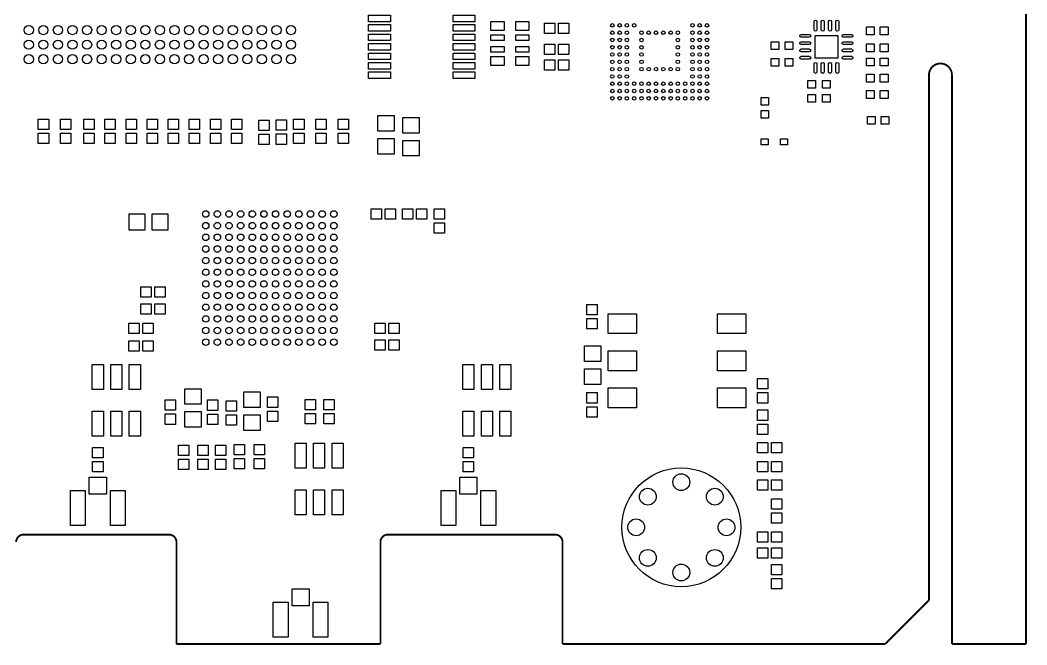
# Model space of a CAD drawing. Extents: x -186 to 234, y -83 to 214.
# Drawn here: x -2.6 to 66.5, y -9.3 to 33.5 of the extents above; entities that cross this region are included whole.
import ezdxf

# ---------------------------------------------------------------- set-up
doc = ezdxf.new("R2010")
doc.units = 0
doc.layers.add('BG_OUTLINE', color=253, linetype='CONTINUOUS')
doc.layers.add('PIN_PASTEMASK_TOP', color=85, linetype='CONTINUOUS')

msp = doc.modelspace()

# ---------------------------------------------------------------- linework, layer by layer
at = {"layer": 'BG_OUTLINE', "const_width": 0.127}
for points in [[(66.460395, 157.020311), (66.460395, -9.271)], [(59.805595, 29.761891), (59.805595, 27.221891)], [(61.380395, 29.761891), (61.380395, 27.221891)], [(59.805595, -6.271006), (59.805595, 27.221891)], [(61.380395, -9.271), (61.380395, 27.221891)], [(-2.33647, -1.771091), (7.647508, -1.771091)], [(22.663429, -1.771091), (34.147506, -1.771091)], [(8.155508, -2.279066), (8.155686, -9.271)], [(22.155683, -9.271), (22.155429, -2.279117)], [(34.655506, -2.279091), (34.655506, -9.271)], [(56.805398, -9.271), (59.805595, -6.271006)], [(8.155686, -9.271), (22.155683, -9.271)], [(34.655506, -9.271), (56.805398, -9.271)], [(66.460395, -9.271), (61.380395, -9.271)]]:
    msp.add_lwpolyline(points, dxfattribs=at)
for points in [[(59.805595, 29.761891, -1.000065), (61.380395, 29.761891)], [(-2.84447, -2.279117, -0.414233), (-2.33647, -1.771091)], [(7.647508, -1.771091, -0.414194), (8.155508, -2.279066)], [(22.155429, -2.279117, -0.414231), (22.663429, -1.771091)], [(34.147506, -1.771091, -0.414214), (34.655506, -2.279091)]]:
    msp.add_lwpolyline(points, format="xyb", dxfattribs=at)
at = {"layer": 'PIN_PASTEMASK_TOP'}
for points in [[(21.338032, 33.416748), (21.338032, 33.866836), (22.838131, 33.866836), (22.838131, 33.416748)], [(27.137817, 33.416748), (27.137817, 33.866836), (28.637916, 33.866836), (28.637916, 33.416748)], [(21.338032, 32.766559), (21.338032, 33.216647), (22.838131, 33.216647), (22.838131, 32.766559)], [(27.137817, 32.766559), (27.137817, 33.216647), (28.637916, 33.216647), (28.637916, 32.766559)], [(29.744035, 32.820356), (29.744035, 33.420253), (30.643932, 33.420253), (30.643932, 32.820356)], [(31.443854, 32.820356), (31.443854, 33.420253), (32.34375, 33.420253), (32.34375, 32.820356)], [(33.420787, 32.605497), (33.420787, 33.316697), (34.131987, 33.316697), (34.131987, 32.605497)], [(34.383497, 32.605497), (34.383497, 33.316697), (35.094697, 33.316697), (35.094697, 32.605497)], [(21.338032, 32.116547), (21.338032, 32.566635), (22.838131, 32.566635), (22.838131, 32.116547)], [(27.137817, 32.116547), (27.137817, 32.566635), (28.637916, 32.566635), (28.637916, 32.116547)], [(29.744035, 32.120408), (29.744035, 32.520407), (30.643932, 32.520407), (30.643932, 32.120408)], [(31.443854, 32.120408), (31.443854, 32.520407), (32.34375, 32.520407), (32.34375, 32.120408)], [(55.510684, 32.5247), (55.510684, 33.0581), (56.044084, 33.0581), (56.044084, 32.5247)], [(56.460695, 32.5247), (56.460695, 33.0581), (56.994095, 33.0581), (56.994095, 32.5247)], [(21.338032, 31.466561), (21.338032, 31.916649), (22.838131, 31.916649), (22.838131, 31.466561)], [(27.137817, 31.466561), (27.137817, 31.916649), (28.637916, 31.916649), (28.637916, 31.466561)], [(33.420787, 31.157697), (33.420787, 31.868897), (34.131987, 31.868897), (34.131987, 31.157697)], [(34.383497, 31.157697), (34.383497, 31.868897), (35.094697, 31.868897), (35.094697, 31.157697)], [(48.974781, 31.501105), (48.974781, 32.034505), (49.508181, 32.034505), (49.508181, 31.501105)], [(49.924792, 31.501105), (49.924792, 32.034505), (50.458192, 32.034505), (50.458192, 31.501105)], [(51.989533, 30.921249), (51.989533, 32.471157), (53.539441, 32.471157), (53.539441, 30.921249)], [(55.510684, 31.353506), (55.510684, 31.886906), (56.044084, 31.886906), (56.044084, 31.353506)], [(56.460695, 31.353506), (56.460695, 31.886906), (56.994095, 31.886906), (56.994095, 31.353506)], [(21.338032, 30.81655), (21.338032, 31.266638), (22.838131, 31.266638), (22.838131, 30.81655)], [(27.137817, 30.81655), (27.137817, 31.266638), (28.637916, 31.266638), (28.637916, 30.81655)], [(29.744035, 31.32041), (29.744035, 31.720409), (30.643932, 31.720409), (30.643932, 31.32041)], [(31.443854, 31.32041), (31.443854, 31.720409), (32.34375, 31.720409), (32.34375, 31.32041)], [(21.338032, 30.166564), (21.338032, 30.616652), (22.838131, 30.616652), (22.838131, 30.166564)], [(27.137817, 30.166564), (27.137817, 30.616652), (28.637916, 30.616652), (28.637916, 30.166564)], [(29.744035, 30.420564), (29.744035, 31.020461), (30.643932, 31.020461), (30.643932, 30.420564)], [(31.443854, 30.420564), (31.443854, 31.020461), (32.34375, 31.020461), (32.34375, 30.420564)], [(33.418983, 30.099), (33.418983, 30.8102), (34.130183, 30.8102), (34.130183, 30.099)], [(34.381694, 30.099), (34.381694, 30.8102), (35.092894, 30.8102), (35.092894, 30.099)], [(48.974781, 30.358105), (48.974781, 30.891505), (49.508181, 30.891505), (49.508181, 30.358105)], [(49.924792, 30.358105), (49.924792, 30.891505), (50.458192, 30.891505), (50.458192, 30.358105)], [(56.044084, 30.921706), (56.044084, 30.388306), (55.510684, 30.388306), (55.510684, 30.921706)], [(56.994095, 30.921706), (56.994095, 30.388306), (56.460695, 30.388306), (56.460695, 30.921706)], [(21.338032, 29.516654), (21.338032, 29.966742), (22.838131, 29.966742), (22.838131, 29.516654)], [(27.137817, 29.516654), (27.137817, 29.966742), (28.637916, 29.966742), (28.637916, 29.516654)], [(55.510684, 29.2735), (55.510684, 29.8069), (56.044084, 29.8069), (56.044084, 29.2735)], [(56.460695, 29.2735), (56.460695, 29.8069), (56.994095, 29.8069), (56.994095, 29.2735)], [(51.481787, 29.379697), (52.015187, 29.379697), (52.015187, 28.846297), (51.481787, 28.846297)], [(52.497787, 29.379697), (53.031187, 29.379697), (53.031187, 28.846297), (52.497787, 28.846297)], [(51.481787, 28.429687), (52.015187, 28.429687), (52.015187, 27.896287), (51.481787, 27.896287)], [(52.497787, 28.429687), (53.031187, 28.429687), (53.031187, 27.896287), (52.497787, 27.896287)], [(56.044084, 28.6893), (56.044084, 28.1559), (55.510684, 28.1559), (55.510684, 28.6893)], [(56.994095, 28.6893), (56.994095, 28.1559), (56.460695, 28.1559), (56.460695, 28.6893)], [(48.276789, 27.6987), (48.276789, 28.2067), (48.784789, 28.2067), (48.784789, 27.6987)], [(23.102595, 25.905206), (21.984995, 25.905206), (21.984995, 26.977594), (23.102595, 26.977594)], [(48.276789, 26.8097), (48.276789, 27.3177), (48.784789, 27.3177), (48.784789, 26.8097)], [(-0.615213, 26.025602), (-1.326413, 26.025602), (-1.326413, 26.736802), (-0.615213, 26.736802)], [(0.908787, 26.025602), (0.197587, 26.025602), (0.197587, 26.736802), (0.908787, 26.736802)], [(2.508987, 26.025602), (1.797787, 26.025602), (1.797787, 26.736802), (2.508987, 26.736802)], [(3.956787, 26.025602), (3.245587, 26.025602), (3.245587, 26.736802), (3.956787, 26.736802)], [(5.404587, 26.025602), (4.693387, 26.025602), (4.693387, 26.736802), (5.404587, 26.736802)], [(6.852387, 26.025602), (6.141187, 26.025602), (6.141187, 26.736802), (6.852387, 26.736802)], [(8.300187, 26.025602), (7.588987, 26.025602), (7.588987, 26.736802), (8.300187, 26.736802)], [(9.747987, 26.025602), (9.036787, 26.025602), (9.036787, 26.736802), (9.747987, 26.736802)], [(11.195787, 26.025602), (10.484587, 26.025602), (10.484587, 26.736802), (11.195787, 26.736802)], [(12.643587, 26.025602), (11.932387, 26.025602), (11.932387, 26.736802), (12.643587, 26.736802)], [(13.816482, 26.669238), (14.527682, 26.669238), (14.527682, 25.958038), (13.816482, 25.958038)], [(15.716072, 25.965074), (15.004872, 25.965074), (15.004872, 26.676274), (15.716072, 26.676274)], [(16.199587, 26.734313), (16.910787, 26.734313), (16.910787, 26.023113), (16.199587, 26.023113)], [(18.434787, 26.025602), (17.723587, 26.025602), (17.723587, 26.736802), (18.434787, 26.736802)], [(19.247587, 26.736802), (19.958787, 26.736802), (19.958787, 26.025602), (19.247587, 26.025602)], [(23.686795, 26.850594), (24.804395, 26.850594), (24.804395, 25.778206), (23.686795, 25.778206)], [(55.57713, 26.381532), (55.57713, 26.914932), (56.11053, 26.914932), (56.11053, 26.381532)], [(56.527141, 26.381532), (56.527141, 26.914932), (57.060541, 26.914932), (57.060541, 26.381532)], [(-0.615213, 25.062891), (-1.326413, 25.062891), (-1.326413, 25.774091), (-0.615213, 25.774091)], [(0.908787, 25.062891), (0.197587, 25.062891), (0.197587, 25.774091), (0.908787, 25.774091)], [(2.508987, 25.062891), (1.797787, 25.062891), (1.797787, 25.774091), (2.508987, 25.774091)], [(3.956787, 25.062891), (3.245587, 25.062891), (3.245587, 25.774091), (3.956787, 25.774091)], [(5.404587, 25.062891), (4.693387, 25.062891), (4.693387, 25.774091), (5.404587, 25.774091)], [(6.852387, 25.062891), (6.141187, 25.062891), (6.141187, 25.774091), (6.852387, 25.774091)], [(8.300187, 25.062891), (7.588987, 25.062891), (7.588987, 25.774091), (8.300187, 25.774091)], [(9.747987, 25.062891), (9.036787, 25.062891), (9.036787, 25.774091), (9.747987, 25.774091)], [(11.195787, 25.062891), (10.484587, 25.062891), (10.484587, 25.774091), (11.195787, 25.774091)], [(12.643587, 25.062891), (11.932387, 25.062891), (11.932387, 25.774091), (12.643587, 25.774091)], [(13.816482, 25.706527), (14.527682, 25.706527), (14.527682, 24.995327), (13.816482, 24.995327)], [(15.716072, 25.002363), (15.004872, 25.002363), (15.004872, 25.713563), (15.716072, 25.713563)], [(16.199587, 25.771602), (16.910787, 25.771602), (16.910787, 25.060402), (16.199587, 25.060402)], [(18.434787, 25.062891), (17.723587, 25.062891), (17.723587, 25.774091), (18.434787, 25.774091)], [(19.247587, 25.774091), (19.958787, 25.774091), (19.958787, 25.062891), (19.247587, 25.062891)], [(23.102595, 24.330406), (21.984995, 24.330406), (21.984995, 25.402794), (23.102595, 25.402794)], [(23.686795, 25.275794), (24.804395, 25.275794), (24.804395, 24.203406), (23.686795, 24.203406)], [(48.770845, 25.370803), (48.770845, 24.971997), (48.290734, 24.971997), (48.290734, 25.370803)], [(50.091645, 25.370803), (50.091645, 24.971997), (49.611534, 24.971997), (49.611534, 25.370803)], [(5.988583, 20.2438), (5.988583, 19.1262), (4.916195, 19.1262), (4.916195, 20.2438)], [(7.563383, 20.2438), (7.563383, 19.1262), (6.490995, 19.1262), (6.490995, 20.2438)], [(22.220504, 20.579791), (22.220504, 19.868591), (21.509304, 19.868591), (21.509304, 20.579791)], [(23.183215, 20.579791), (23.183215, 19.868591), (22.472015, 19.868591), (22.472015, 20.579791)], [(24.378387, 20.579791), (24.378387, 19.868591), (23.667187, 19.868591), (23.667187, 20.579791)], [(25.341097, 20.579791), (25.341097, 19.868591), (24.629897, 19.868591), (24.629897, 20.579791)], [(25.851587, 20.579613), (26.562787, 20.579613), (26.562787, 19.868413), (25.851587, 19.868413)], [(25.851587, 19.616903), (26.562787, 19.616903), (26.562787, 18.905703), (25.851587, 18.905703)], [(5.708879, 14.518589), (5.708879, 15.229789), (6.420079, 15.229789), (6.420079, 14.518589)], [(6.671589, 14.518589), (6.671589, 15.229789), (7.382789, 15.229789), (7.382789, 14.518589)], [(5.708879, 13.352297), (5.708879, 14.063497), (6.420079, 14.063497), (6.420079, 13.352297)], [(6.671589, 13.352297), (6.671589, 14.063497), (7.382789, 14.063497), (7.382789, 13.352297)], [(37.027587, 13.298907), (36.316387, 13.298907), (36.316387, 14.010107), (37.027587, 14.010107)], [(39.740129, 12.015749), (37.787631, 12.015749), (37.787631, 13.368045), (39.740129, 13.368045)], [(47.240342, 12.015749), (45.287844, 12.015749), (45.287844, 13.368045), (47.240342, 13.368045)], [(4.894072, 12.022099), (4.894072, 12.733299), (5.605272, 12.733299), (5.605272, 12.022099)], [(5.856783, 12.022099), (5.856783, 12.733299), (6.567983, 12.733299), (6.567983, 12.022099)], [(22.48789, 12.740589), (22.48789, 12.029389), (21.77669, 12.029389), (21.77669, 12.740589)], [(23.450601, 12.740589), (23.450601, 12.029389), (22.739401, 12.029389), (22.739401, 12.740589)], [(37.027587, 12.336196), (36.316387, 12.336196), (36.316387, 13.047396), (37.027587, 13.047396)], [(4.894072, 10.818089), (4.894072, 11.529289), (5.605272, 11.529289), (5.605272, 10.818089)], [(5.856783, 10.818089), (5.856783, 11.529289), (6.567983, 11.529289), (6.567983, 10.818089)], [(22.48789, 11.5951), (22.48789, 10.8839), (21.77669, 10.8839), (21.77669, 11.5951)], [(23.450601, 11.5951), (23.450601, 10.8839), (22.739401, 10.8839), (22.739401, 11.5951)], [(37.278589, 10.106406), (36.160989, 10.106406), (36.160989, 11.178794), (37.278589, 11.178794)], [(39.740129, 9.475749), (37.787631, 9.475749), (37.787631, 10.828045), (39.740129, 10.828045)], [(47.240342, 9.475749), (45.287844, 9.475749), (45.287844, 10.828045), (47.240342, 10.828045)], [(3.138487, 9.888487), (3.138487, 8.18849), (2.378494, 8.18849), (2.378494, 9.888487)], [(4.408487, 9.888487), (4.408487, 8.18849), (3.648494, 8.18849), (3.648494, 9.888487)], [(5.678488, 9.888487), (5.678488, 8.18849), (4.918494, 8.18849), (4.918494, 9.888487)], [(28.572803, 9.888487), (28.572803, 8.18849), (27.81281, 8.18849), (27.81281, 9.888487)], [(29.842803, 9.888487), (29.842803, 8.18849), (29.08281, 8.18849), (29.08281, 9.888487)], [(31.112803, 9.888487), (31.112803, 8.18849), (30.352809, 8.18849), (30.352809, 9.888487)], [(37.278589, 8.531606), (36.160989, 8.531606), (36.160989, 9.603994), (37.278589, 9.603994)], [(48.739603, 8.218907), (48.028403, 8.218907), (48.028403, 8.930107), (48.739603, 8.930107)], [(8.731987, 8.240497), (9.849587, 8.240497), (9.849587, 7.168109), (8.731987, 7.168109)], [(12.789891, 8.021091), (13.907491, 8.021091), (13.907491, 6.948703), (12.789891, 6.948703)], [(15.104389, 6.9596), (14.393189, 6.9596), (14.393189, 7.6708), (15.104389, 7.6708)], [(36.316387, 7.967523), (37.027587, 7.967523), (37.027587, 7.256323), (36.316387, 7.256323)], [(39.740129, 6.935749), (37.787631, 6.935749), (37.787631, 8.288045), (39.740129, 8.288045)], [(47.240342, 6.935749), (45.287844, 6.935749), (45.287844, 8.288045), (47.240342, 8.288045)], [(48.739603, 7.256196), (48.028403, 7.256196), (48.028403, 7.967396), (48.739603, 7.967396)], [(8.093989, 6.7564), (7.382789, 6.7564), (7.382789, 7.4676), (8.093989, 7.4676)], [(10.278389, 7.465111), (10.989589, 7.465111), (10.989589, 6.753911), (10.278389, 6.753911)], [(11.563096, 7.414819), (12.274296, 7.414819), (12.274296, 6.703619), (11.563096, 6.703619)], [(17.701489, 6.789699), (16.990289, 6.789699), (16.990289, 7.500899), (17.701489, 7.500899)], [(18.971489, 6.789699), (18.260289, 6.789699), (18.260289, 7.500899), (18.971489, 7.500899)], [(36.316387, 7.004812), (37.027587, 7.004812), (37.027587, 6.293612), (36.316387, 6.293612)], [(3.138487, 6.688696), (3.138487, 4.9887), (2.378494, 4.9887), (2.378494, 6.688696)], [(4.408487, 6.688696), (4.408487, 4.9887), (3.648494, 4.9887), (3.648494, 6.688696)], [(5.678488, 6.688696), (5.678488, 4.9887), (4.918494, 4.9887), (4.918494, 6.688696)], [(8.093989, 5.793689), (7.382789, 5.793689), (7.382789, 6.504889), (8.093989, 6.504889)], [(8.731987, 6.665697), (9.849587, 6.665697), (9.849587, 5.593309), (8.731987, 5.593309)], [(10.278389, 6.5024), (10.989589, 6.5024), (10.989589, 5.7912), (10.278389, 5.7912)], [(11.563096, 6.452108), (12.274296, 6.452108), (12.274296, 5.740908), (11.563096, 5.740908)], [(12.789891, 6.446291), (13.907491, 6.446291), (13.907491, 5.373903), (12.789891, 5.373903)], [(15.104389, 5.996889), (14.393189, 5.996889), (14.393189, 6.708089), (15.104389, 6.708089)], [(17.701489, 5.826989), (16.990289, 5.826989), (16.990289, 6.538189), (17.701489, 6.538189)], [(18.971489, 5.826989), (18.260289, 5.826989), (18.260289, 6.538189), (18.971489, 6.538189)], [(28.572803, 6.688696), (28.572803, 4.9887), (27.81281, 4.9887), (27.81281, 6.688696)], [(29.842803, 6.688696), (29.842803, 4.9887), (29.08281, 4.9887), (29.08281, 6.688696)], [(31.112803, 6.688696), (31.112803, 4.9887), (30.352809, 4.9887), (30.352809, 6.688696)], [(48.739603, 6.068289), (48.028403, 6.068289), (48.028403, 6.779489), (48.739603, 6.779489)], [(48.739603, 5.105578), (48.028403, 5.105578), (48.028403, 5.816778), (48.739603, 5.816778)], [(3.114091, 3.491713), (2.402891, 3.491713), (2.402891, 4.202913), (3.114091, 4.202913)], [(9.008389, 3.655111), (8.297189, 3.655111), (8.297189, 4.366311), (9.008389, 4.366311)], [(9.617989, 4.366311), (10.329189, 4.366311), (10.329189, 3.655111), (9.617989, 3.655111)], [(10.837189, 4.366311), (11.548389, 4.366311), (11.548389, 3.655111), (10.837189, 3.655111)], [(12.107189, 4.417111), (12.818389, 4.417111), (12.818389, 3.705911), (12.107189, 3.705911)], [(14.189989, 3.7084), (13.478789, 3.7084), (13.478789, 4.4196), (14.189989, 4.4196)], [(17.056392, 4.494593), (17.056392, 2.794597), (16.296399, 2.794597), (16.296399, 4.494593)], [(18.326392, 4.494593), (18.326392, 2.794597), (17.566399, 2.794597), (17.566399, 4.494593)], [(19.596392, 4.494593), (19.596392, 2.794597), (18.836399, 2.794597), (18.836399, 4.494593)], [(28.548406, 3.491713), (27.837206, 3.491713), (27.837206, 4.202913), (28.548406, 4.202913)], [(48.034397, 3.8354), (48.034397, 4.5466), (48.745597, 4.5466), (48.745597, 3.8354)], [(48.997108, 3.8354), (48.997108, 4.5466), (49.708308, 4.5466), (49.708308, 3.8354)], [(14.189989, 2.745689), (13.478789, 2.745689), (13.478789, 3.456889), (14.189989, 3.456889)], [(3.114091, 2.529002), (2.402891, 2.529002), (2.402891, 3.240202), (3.114091, 3.240202)], [(9.008389, 2.6924), (8.297189, 2.6924), (8.297189, 3.4036), (9.008389, 3.4036)], [(9.617989, 3.4036), (10.329189, 3.4036), (10.329189, 2.6924), (9.617989, 2.6924)], [(10.837189, 3.4036), (11.548389, 3.4036), (11.548389, 2.6924), (10.837189, 2.6924)], [(12.107189, 3.4544), (12.818389, 3.4544), (12.818389, 2.7432), (12.107189, 2.7432)], [(28.548406, 2.529002), (27.837206, 2.529002), (27.837206, 3.240202), (28.548406, 3.240202)], [(48.739603, 3.248889), (48.739603, 2.537689), (48.028403, 2.537689), (48.028403, 3.248889)], [(49.702314, 3.248889), (49.702314, 2.537689), (48.991114, 2.537689), (48.991114, 3.248889)], [(3.342691, 2.160499), (3.342691, 0.992099), (2.174291, 0.992099), (2.174291, 2.160499)], [(28.777006, 2.160499), (28.777006, 0.992099), (27.608606, 0.992099), (27.608606, 2.160499)], [(48.739603, 1.978889), (48.739603, 1.267689), (48.028403, 1.267689), (48.028403, 1.978889)], [(49.702314, 1.978889), (49.702314, 1.267689), (48.991114, 1.267689), (48.991114, 1.978889)], [(1.894891, 1.246099), (1.894891, -1.141501), (0.878891, -1.141501), (0.878891, 1.246099)], [(4.638091, 1.246099), (4.638091, -1.141501), (3.622091, -1.141501), (3.622091, 1.246099)], [(17.056392, 1.294803), (17.056392, -0.405193), (16.296399, -0.405193), (16.296399, 1.294803)], [(18.326392, 1.294803), (18.326392, -0.405193), (17.566399, -0.405193), (17.566399, 1.294803)], [(19.596392, 1.294803), (19.596392, -0.405193), (18.836399, -0.405193), (18.836399, 1.294803)], [(27.329206, 1.246099), (27.329206, -1.141501), (26.313206, -1.141501), (26.313206, 1.246099)], [(30.072406, 1.246099), (30.072406, -1.141501), (29.056406, -1.141501), (29.056406, 1.246099)], [(49.702187, -0.027711), (48.990987, -0.027711), (48.990987, 0.683489), (49.702187, 0.683489)], [(49.702187, -0.990422), (48.990987, -0.990422), (48.990987, -0.279222), (49.702187, -0.279222)], [(48.739603, -1.577111), (48.739603, -2.288311), (48.028403, -2.288311), (48.028403, -1.577111)], [(49.702314, -1.577111), (49.702314, -2.288311), (48.991114, -2.288311), (48.991114, -1.577111)], [(48.028276, -3.390595), (48.028276, -2.679395), (48.739476, -2.679395), (48.739476, -3.390595)], [(48.990987, -3.390595), (48.990987, -2.679395), (49.702187, -2.679395), (49.702187, -3.390595)], [(49.702187, -4.533595), (48.990987, -4.533595), (48.990987, -3.822395), (49.702187, -3.822395)], [(49.702187, -5.496306), (48.990987, -5.496306), (48.990987, -4.785106), (49.702187, -4.785106)], [(17.260595, -5.497093), (17.260595, -6.665493), (16.092195, -6.665493), (16.092195, -5.497093)], [(15.812795, -6.411493), (15.812795, -8.799093), (14.796795, -8.799093), (14.796795, -6.411493)], [(18.555995, -6.411493), (18.555995, -8.799093), (17.539995, -8.799093), (17.539995, -6.411493)]]:
    msp.add_lwpolyline(points, close=True, dxfattribs=at)
for points in [[(52.114348, 33.421409), (52.114348, 32.871219, -1), (51.91445, 32.871219), (51.91445, 33.421409, -1)], [(52.614246, 33.421409), (52.614246, 32.871219, -1), (52.414348, 32.871219), (52.414348, 33.421409, -1)], [(53.114346, 33.421409), (53.114346, 32.871219, -1), (52.914448, 32.871219), (52.914448, 33.421409, -1)], [(53.614244, 33.421409), (53.614244, 32.871219, -1), (53.414346, 32.871219), (53.414346, 33.421409, -1)], [(51.58947, 32.346341), (51.039281, 32.346341, -1), (51.039281, 32.546239), (51.58947, 32.546239, -1)], [(54.489693, 32.346341), (53.939503, 32.346341, -1), (53.939503, 32.546239), (54.489693, 32.546239, -1)], [(51.58947, 31.846444), (51.039281, 31.846444, -1), (51.039281, 32.046342), (51.58947, 32.046342, -1)], [(54.489693, 31.846444), (53.939503, 31.846444, -1), (53.939503, 32.046342), (54.489693, 32.046342, -1)], [(51.58947, 31.346343), (51.039281, 31.346343, -1), (51.039281, 31.546241), (51.58947, 31.546241, -1)], [(54.489693, 31.346343), (53.939503, 31.346343, -1), (53.939503, 31.546241), (54.489693, 31.546241, -1)], [(51.58947, 30.846446), (51.039281, 30.846446, -1), (51.039281, 31.046344), (51.58947, 31.046344, -1)], [(52.114348, 30.521186), (52.114348, 29.970997, -1), (51.91445, 29.970997), (51.91445, 30.521186, -1)], [(52.614246, 30.521186), (52.614246, 29.970997, -1), (52.414348, 29.970997), (52.414348, 30.521186, -1)], [(53.114346, 30.521186), (53.114346, 29.970997, -1), (52.914448, 29.970997), (52.914448, 30.521186, -1)], [(53.614244, 30.521186), (53.614244, 29.970997, -1), (53.414346, 29.970997), (53.414346, 30.521186, -1)], [(54.489693, 30.846446), (53.939503, 30.846446, -1), (53.939503, 31.046344), (54.489693, 31.046344, -1)]]:
    msp.add_lwpolyline(points, format="xyb", close=True, dxfattribs=at)
for centre, radius in [((38.070282, 33.161808), 0.120002), ((38.570078, 33.161808), 0.120002), ((39.07028, 33.161808), 0.120002), ((39.570076, 33.161808), 0.120002), ((43.570093, 33.161808), 0.120002), ((44.070295, 33.161808), 0.120002), ((44.570091, 33.161808), 0.120002), ((-1.979905, 32.841387), 0.316255), ((-0.979907, 32.841387), 0.316255), ((0.020091, 32.841387), 0.316255), ((1.020089, 32.841387), 0.316255), ((2.020291, 32.841387), 0.316255), ((3.020289, 32.841387), 0.316255), ((4.020287, 32.841387), 0.316255), ((5.020285, 32.841387), 0.316255), ((6.020283, 32.841387), 0.316255), ((7.020281, 32.841387), 0.316255), ((8.020279, 32.841387), 0.316255), ((9.020302, 32.841387), 0.316255), ((10.0203, 32.841387), 0.316255), ((11.020298, 32.841387), 0.316255), ((12.020296, 32.841387), 0.316255), ((13.020294, 32.841387), 0.316255), ((14.020292, 32.841387), 0.316255), ((15.02029, 32.841387), 0.316255), ((16.020288, 32.841387), 0.316255), ((38.070282, 32.661606), 0.120002), ((38.570078, 32.661606), 0.120002), ((39.07028, 32.661606), 0.120002), ((40.070278, 32.661606), 0.120002), ((40.570099, 32.661606), 0.120002), ((41.070276, 32.661606), 0.120002), ((41.570097, 32.661606), 0.120002), ((42.070274, 32.661606), 0.120002), ((42.570095, 32.661606), 0.120002), ((43.570093, 32.661606), 0.120002), ((44.070295, 32.661606), 0.120002), ((44.570091, 32.661606), 0.120002), ((-1.979905, 31.841389), 0.316255), ((-0.979907, 31.841389), 0.316255), ((0.020091, 31.841389), 0.316255), ((1.020089, 31.841389), 0.316255), ((2.020291, 31.841389), 0.316255), ((3.020289, 31.841389), 0.316255), ((4.020287, 31.841389), 0.316255), ((5.020285, 31.841389), 0.316255), ((6.020283, 31.841389), 0.316255), ((7.020281, 31.841389), 0.316255), ((8.020279, 31.841389), 0.316255), ((9.020302, 31.841389), 0.316255), ((10.0203, 31.841389), 0.316255), ((11.020298, 31.841389), 0.316255), ((12.020296, 31.841389), 0.316255), ((13.020294, 31.841389), 0.316255), ((14.020292, 31.841389), 0.316255), ((15.02029, 31.841389), 0.316255), ((16.020288, 31.841389), 0.316255), ((38.070282, 32.161785), 0.120002), ((38.570078, 32.161785), 0.120002), ((39.07028, 32.161785), 0.120002), ((40.070278, 32.161785), 0.120002), ((42.570095, 32.161785), 0.120002), ((43.570093, 32.161785), 0.120002), ((44.070295, 32.161785), 0.120002), ((44.570091, 32.161785), 0.120002), ((-1.979905, 30.841391), 0.316255), ((-0.979907, 30.841391), 0.316255), ((0.020091, 30.841391), 0.316255), ((1.020089, 30.841391), 0.316255), ((2.020291, 30.841391), 0.316255), ((3.020289, 30.841391), 0.316255), ((4.020287, 30.841391), 0.316255), ((5.020285, 30.841391), 0.316255), ((6.020283, 30.841391), 0.316255), ((7.020281, 30.841391), 0.316255), ((8.020279, 30.841391), 0.316255), ((9.020302, 30.841391), 0.316255), ((10.0203, 30.841391), 0.316255), ((11.020298, 30.841391), 0.316255), ((12.020296, 30.841391), 0.316255), ((13.020294, 30.841391), 0.316255), ((14.020292, 30.841391), 0.316255), ((15.02029, 30.841391), 0.316255), ((16.020288, 30.841391), 0.316255), ((38.070282, 31.661608), 0.120002), ((38.070282, 31.161787), 0.120002), ((38.570078, 31.661608), 0.120002), ((38.570078, 31.161787), 0.120002), ((39.07028, 31.661608), 0.120002), ((39.07028, 31.161787), 0.120002), ((40.070278, 31.661608), 0.120002), ((40.070278, 31.161787), 0.120002), ((42.570095, 31.661608), 0.120002), ((42.570095, 31.161787), 0.120002), ((43.570093, 31.661608), 0.120002), ((43.570093, 31.161787), 0.120002), ((44.070295, 31.661608), 0.120002), ((44.070295, 31.161787), 0.120002), ((44.570091, 31.661608), 0.120002), ((44.570091, 31.161787), 0.120002), ((38.070282, 30.66161), 0.120002), ((38.570078, 30.66161), 0.120002), ((39.07028, 30.66161), 0.120002), ((40.070278, 30.66161), 0.120002), ((42.570095, 30.66161), 0.120002), ((43.570093, 30.66161), 0.120002), ((44.070295, 30.66161), 0.120002), ((44.570091, 30.66161), 0.120002), ((38.070282, 30.161789), 0.120002), ((38.070282, 29.661587), 0.120002), ((38.570078, 30.161789), 0.120002), ((38.570078, 29.661587), 0.120002), ((39.07028, 30.161789), 0.120002), ((39.07028, 29.661587), 0.120002), ((40.070278, 30.161789), 0.120002), ((40.570099, 30.161789), 0.120002), ((41.070276, 30.161789), 0.120002), ((41.570097, 30.161789), 0.120002), ((42.070274, 30.161789), 0.120002), ((42.570095, 30.161789), 0.120002), ((43.570093, 30.161789), 0.120002), ((43.570093, 29.661587), 0.120002), ((44.070295, 30.161789), 0.120002), ((44.070295, 29.661587), 0.120002), ((44.570091, 30.161789), 0.120002), ((44.570091, 29.661587), 0.120002), ((38.070282, 29.161791), 0.120002), ((38.570078, 29.161791), 0.120002), ((39.07028, 29.161791), 0.120002), ((39.570076, 29.161791), 0.120002), ((40.070278, 29.161791), 0.120002), ((40.570099, 29.161791), 0.120002), ((41.070276, 29.161791), 0.120002), ((41.570097, 29.161791), 0.120002), ((42.070274, 29.161791), 0.120002), ((42.570095, 29.161791), 0.120002), ((43.070297, 29.161791), 0.120002), ((43.570093, 29.161791), 0.120002), ((44.070295, 29.161791), 0.120002), ((44.570091, 29.161791), 0.120002), ((38.070282, 28.661589), 0.120002), ((38.570078, 28.661589), 0.120002), ((39.07028, 28.661589), 0.120002), ((39.570076, 28.661589), 0.120002), ((40.070278, 28.661589), 0.120002), ((40.570099, 28.661589), 0.120002), ((41.070276, 28.661589), 0.120002), ((41.570097, 28.661589), 0.120002), ((42.070274, 28.661589), 0.120002), ((42.570095, 28.661589), 0.120002), ((43.070297, 28.661589), 0.120002), ((43.570093, 28.661589), 0.120002), ((44.070295, 28.661589), 0.120002), ((44.570091, 28.661589), 0.120002), ((38.070282, 28.161793), 0.120002), ((38.570078, 28.161793), 0.120002), ((39.07028, 28.161793), 0.120002), ((39.570076, 28.161793), 0.120002), ((40.070278, 28.161793), 0.120002), ((40.570099, 28.161793), 0.120002), ((41.070276, 28.161793), 0.120002), ((41.570097, 28.161793), 0.120002), ((42.070274, 28.161793), 0.120002), ((42.570095, 28.161793), 0.120002), ((43.070297, 28.161793), 0.120002), ((43.570093, 28.161793), 0.120002), ((44.070295, 28.161793), 0.120002), ((44.570091, 28.161793), 0.120002), ((10.161803, 20.224191), 0.225044), ((10.961903, 20.224191), 0.225044), ((11.761699, 20.224191), 0.225044), ((12.561799, 20.224191), 0.225044), ((13.361899, 20.224191), 0.225044), ((14.161795, 20.224191), 0.225044), ((14.961794, 20.224191), 0.225044), ((15.761691, 20.224191), 0.225044), ((16.561791, 20.224191), 0.225044), ((17.361891, 20.224191), 0.225044), ((18.161686, 20.224191), 0.225044), ((18.961786, 20.224191), 0.225044), ((10.161803, 19.424091), 0.225044), ((10.961903, 19.424091), 0.225044), ((11.761699, 19.424091), 0.225044), ((12.561799, 19.424091), 0.225044), ((13.361899, 19.424091), 0.225044), ((14.161795, 19.424091), 0.225044), ((14.961794, 19.424091), 0.225044), ((15.761691, 19.424091), 0.225044), ((16.561791, 19.424091), 0.225044), ((17.361891, 19.424091), 0.225044), ((18.161686, 19.424091), 0.225044), ((18.961786, 19.424091), 0.225044), ((10.161803, 18.624296), 0.225044), ((10.961903, 18.624296), 0.225044), ((11.761699, 18.624296), 0.225044), ((12.561799, 18.624296), 0.225044), ((13.361899, 18.624296), 0.225044), ((14.161795, 18.624296), 0.225044), ((14.961794, 18.624296), 0.225044), ((15.761691, 18.624296), 0.225044), ((16.561791, 18.624296), 0.225044), ((17.361891, 18.624296), 0.225044), ((18.161686, 18.624296), 0.225044), ((18.961786, 18.624296), 0.225044), ((10.161803, 17.824196), 0.225044), ((10.961903, 17.824196), 0.225044), ((11.761699, 17.824196), 0.225044), ((12.561799, 17.824196), 0.225044), ((13.361899, 17.824196), 0.225044), ((14.161795, 17.824196), 0.225044), ((14.961794, 17.824196), 0.225044), ((15.761691, 17.824196), 0.225044), ((16.561791, 17.824196), 0.225044), ((17.361891, 17.824196), 0.225044), ((18.161686, 17.824196), 0.225044), ((18.961786, 17.824196), 0.225044), ((10.161803, 17.024096), 0.225044), ((10.961903, 17.024096), 0.225044), ((11.761699, 17.024096), 0.225044), ((12.561799, 17.024096), 0.225044), ((13.361899, 17.024096), 0.225044), ((14.161795, 17.024096), 0.225044), ((14.961794, 17.024096), 0.225044), ((15.761691, 17.024096), 0.225044), ((16.561791, 17.024096), 0.225044), ((17.361891, 17.024096), 0.225044), ((18.161686, 17.024096), 0.225044), ((18.961786, 17.024096), 0.225044), ((10.161803, 16.224199), 0.225044), ((10.961903, 16.224199), 0.225044), ((11.761699, 16.224199), 0.225044), ((12.561799, 16.224199), 0.225044), ((13.361899, 16.224199), 0.225044), ((14.161795, 16.224199), 0.225044), ((14.961794, 16.224199), 0.225044), ((15.761691, 16.224199), 0.225044), ((16.561791, 16.224199), 0.225044), ((17.361891, 16.224199), 0.225044), ((18.161686, 16.224199), 0.225044), ((18.961786, 16.224199), 0.225044), ((10.161803, 15.424201), 0.225044), ((10.961903, 15.424201), 0.225044), ((11.761699, 15.424201), 0.225044), ((12.561799, 15.424201), 0.225044), ((13.361899, 15.424201), 0.225044), ((14.161795, 15.424201), 0.225044), ((14.961794, 15.424201), 0.225044), ((15.761691, 15.424201), 0.225044), ((16.561791, 15.424201), 0.225044), ((17.361891, 15.424201), 0.225044), ((18.161686, 15.424201), 0.225044), ((18.961786, 15.424201), 0.225044), ((10.161803, 14.624304), 0.225044), ((10.961903, 14.624304), 0.225044), ((11.761699, 14.624304), 0.225044), ((12.561799, 14.624304), 0.225044), ((13.361899, 14.624304), 0.225044), ((14.161795, 14.624304), 0.225044), ((14.961794, 14.624304), 0.225044), ((15.761691, 14.624304), 0.225044), ((16.561791, 14.624304), 0.225044), ((17.361891, 14.624304), 0.225044), ((18.161686, 14.624304), 0.225044), ((18.961786, 14.624304), 0.225044), ((10.161803, 13.824204), 0.225044), ((10.961903, 13.824204), 0.225044), ((11.761699, 13.824204), 0.225044), ((12.561799, 13.824204), 0.225044), ((13.361899, 13.824204), 0.225044), ((14.161795, 13.824204), 0.225044), ((14.961794, 13.824204), 0.225044), ((15.761691, 13.824204), 0.225044), ((16.561791, 13.824204), 0.225044), ((17.361891, 13.824204), 0.225044), ((18.161686, 13.824204), 0.225044), ((18.961786, 13.824204), 0.225044), ((10.161803, 13.024104), 0.225044), ((10.961903, 13.024104), 0.225044), ((11.761699, 13.024104), 0.225044), ((12.561799, 13.024104), 0.225044), ((13.361899, 13.024104), 0.225044), ((14.161795, 13.024104), 0.225044), ((14.961794, 13.024104), 0.225044), ((15.761691, 13.024104), 0.225044), ((16.561791, 13.024104), 0.225044), ((17.361891, 13.024104), 0.225044), ((18.161686, 13.024104), 0.225044), ((18.961786, 13.024104), 0.225044), ((10.161803, 12.224309), 0.225044), ((10.961903, 12.224309), 0.225044), ((11.761699, 12.224309), 0.225044), ((12.561799, 12.224309), 0.225044), ((13.361899, 12.224309), 0.225044), ((14.161795, 12.224309), 0.225044), ((14.961794, 12.224309), 0.225044), ((15.761691, 12.224309), 0.225044), ((16.561791, 12.224309), 0.225044), ((17.361891, 12.224309), 0.225044), ((18.161686, 12.224309), 0.225044), ((18.961786, 12.224309), 0.225044), ((10.161803, 11.424209), 0.225044), ((10.961903, 11.424209), 0.225044), ((11.761699, 11.424209), 0.225044), ((12.561799, 11.424209), 0.225044), ((13.361899, 11.424209), 0.225044), ((14.161795, 11.424209), 0.225044), ((14.961794, 11.424209), 0.225044), ((15.761691, 11.424209), 0.225044), ((16.561791, 11.424209), 0.225044), ((17.361891, 11.424209), 0.225044), ((18.161686, 11.424209), 0.225044), ((18.961786, 11.424209), 0.225044), ((42.805401, -1.27), 4.076205), ((42.805401, 1.830095), 0.576199), ((40.505405, 0.830097), 0.576199), ((45.105396, 0.830097), 0.576199), ((39.705305, -1.27), 0.576199), ((45.905496, -1.27), 0.576199), ((40.505405, -3.370097), 0.576199), ((45.105396, -3.370097), 0.576199), ((42.805401, -4.370095), 0.576199)]:
    msp.add_circle(centre, radius, dxfattribs=at)

doc.saveas('drawing.dxf')
